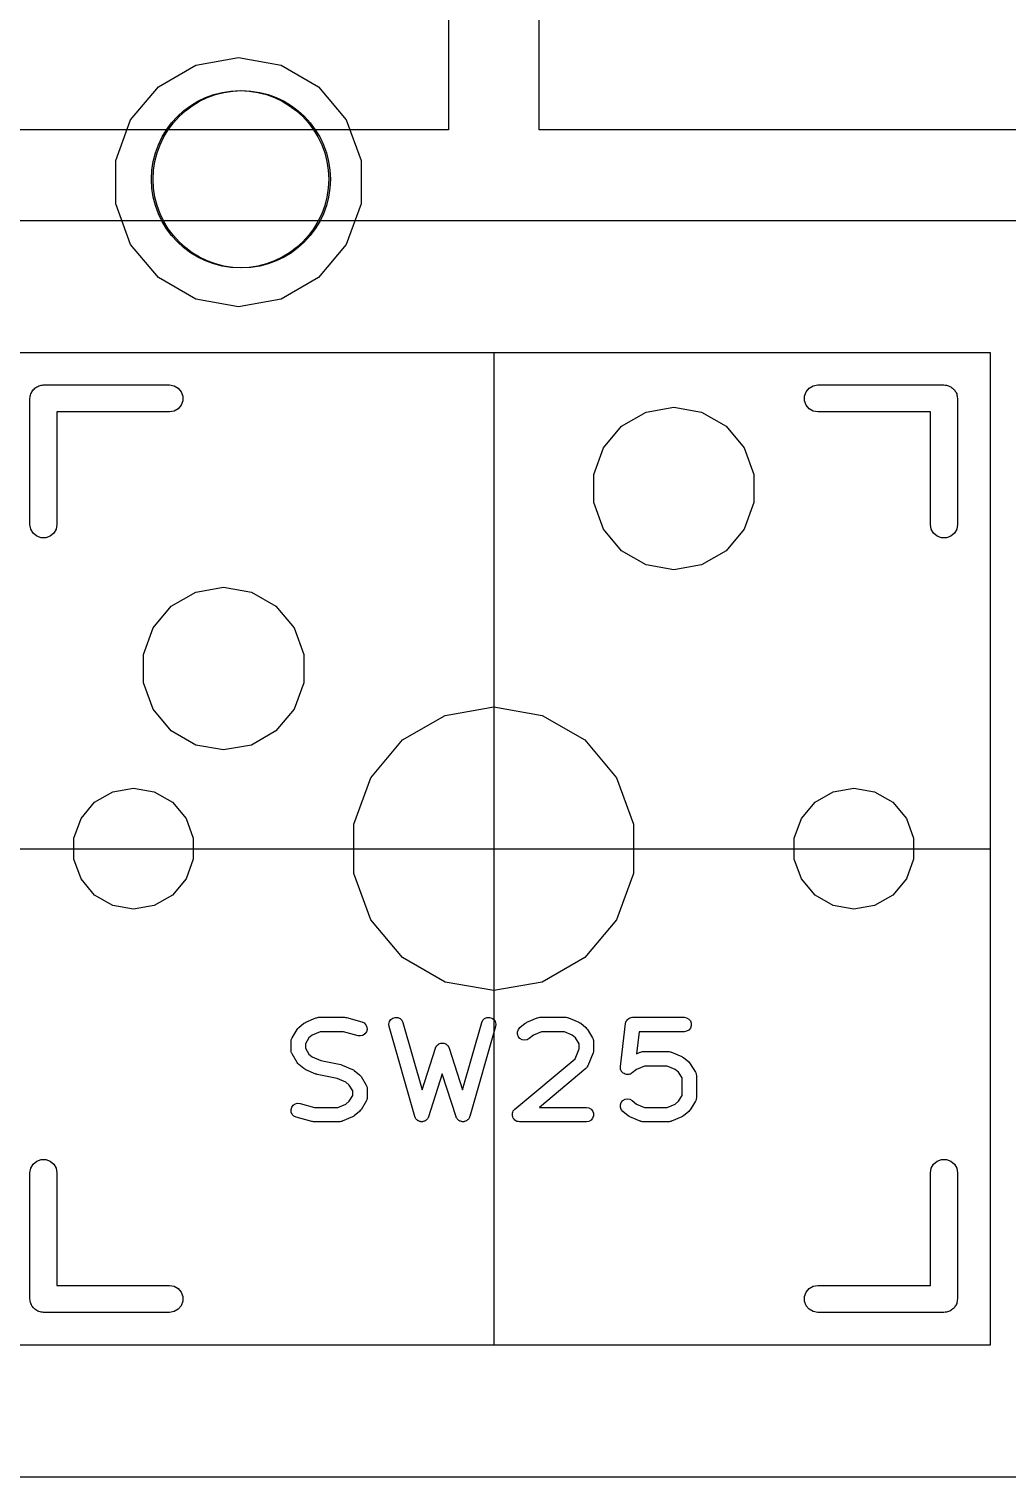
# Model space of a CAD drawing. Header units: millimetres. Extents: x 30 to 728, y -111 to 447.
# Drawn here: x 152.55 to 166.35, y 140.22 to 160.65 of the extents above; entities that cross this region are included whole.
import ezdxf

# ---------------------------------------------------------------- set-up
doc = ezdxf.new("R2010")
doc.units = ezdxf.units.MM
for name, color, linetype in [('BLACK', 7, 'Continuous'), ('プレート', 6, 'Continuous'), ('参照キーキャップ', 7, 'Continuous'), ('寸法', 21, 'Continuous'), ('裏面', 3, 'Continuous')]:
    doc.layers.add(name, color=color, linetype=linetype)
doc.layers.add('補助線', color=4, linetype='Continuous', transparency=0.8)

# ---------------------------------------------------------------- blocks, each defined once
blk = doc.blocks.new('hhskb-F.SilkS')
at = {"layer": 'BLACK'}
for p, q in [((120.771, -68.2543), (121.299, -67.9493)), ((121.299, -67.9493), (121.9, -67.8433)), ((121.9, -67.8433), (122.501, -67.9493)), ((122.501, -67.9493), (123.029, -68.2543)), ((120.379, -68.7217), (120.771, -68.2543)), ((123.029, -68.2543), (123.421, -68.7217)), ((120.17, -69.295), (120.379, -68.7217)), ((123.421, -68.7217), (123.63, -69.295)), ((120.17, -69.905), (120.17, -69.295)), ((123.63, -69.295), (123.63, -69.905)), ((120.379, -70.4783), (120.17, -69.905)), ((123.63, -69.905), (123.421, -70.4783)), ((120.771, -70.9457), (120.379, -70.4783)), ((123.421, -70.4783), (123.029, -70.9457)), ((121.299, -71.2507), (120.771, -70.9457)), ((123.029, -70.9457), (122.501, -71.2507)), ((121.9, -71.3567), (121.299, -71.2507)), ((122.501, -71.2507), (121.9, -71.3567)), ((119.028, -72.5041), (119.042, -72.4957)), ((119.042, -72.4957), (119.055, -72.485)), ((119.055, -72.485), (119.07, -72.4793)), ((119.07, -72.4793), (119.085, -72.471)), ((119.085, -72.471), (119.101, -72.4681)), ((119.101, -72.4681), (119.117, -72.4624)), ((119.117, -72.4624), (119.134, -72.4624)), ((119.134, -72.4624), (119.15, -72.4595)), ((119.15, -72.4595), (120.928, -72.4595)), ((120.928, -72.4595), (120.993, -72.471)), ((120.993, -72.471), (121.05, -72.5041)), ((129.95, -72.5041), (130.007, -72.471)), ((130.007, -72.471), (130.072, -72.4595)), ((130.072, -72.4595), (131.85, -72.4595)), ((131.85, -72.4595), (131.866, -72.4624)), ((131.866, -72.4624), (131.883, -72.4624)), ((131.883, -72.4624), (131.899, -72.4681)), ((131.899, -72.4681), (131.915, -72.471)), ((131.915, -72.471), (131.93, -72.4793)), ((131.93, -72.4793), (131.945, -72.485)), ((131.945, -72.485), (131.958, -72.4957)), ((131.958, -72.4957), (131.972, -72.5041)), ((118.959, -72.65), (118.962, -72.6336)), ((118.959, -74.428), (118.959, -72.65)), ((118.962, -72.6169), (118.968, -72.6013)), ((118.962, -72.6336), (118.962, -72.6169)), ((118.968, -72.6013), (118.971, -72.5848)), ((118.971, -72.5848), (118.979, -72.5704)), ((118.979, -72.5704), (118.985, -72.5547)), ((118.985, -72.5547), (118.996, -72.542)), ((118.996, -72.542), (119.004, -72.5275)), ((119.004, -72.5275), (119.017, -72.5168)), ((119.017, -72.5168), (119.028, -72.5041)), ((121.05, -72.5041), (121.093, -72.5547)), ((121.093, -72.5547), (121.116, -72.6169)), ((121.116, -72.6831), (121.093, -72.7452)), ((121.116, -72.6169), (121.116, -72.6831)), ((129.884, -72.6169), (129.907, -72.5547)), ((129.884, -72.6831), (129.884, -72.6169)), ((129.907, -72.7452), (129.884, -72.6831)), ((129.907, -72.5547), (129.95, -72.5041)), ((131.972, -72.5041), (131.983, -72.5168)), ((131.983, -72.5168), (131.996, -72.5275)), ((131.996, -72.5275), (132.004, -72.542)), ((132.004, -72.542), (132.015, -72.5547)), ((132.015, -72.5547), (132.021, -72.5704)), ((132.021, -72.5704), (132.029, -72.5848)), ((132.029, -72.5848), (132.032, -72.6013)), ((132.032, -72.6013), (132.038, -72.6169)), ((132.038, -72.6169), (132.038, -72.6336)), ((132.038, -72.6336), (132.04, -72.65)), ((132.04, -72.65), (132.04, -74.428)), ((120.928, -72.8405), (119.34, -72.8405)), ((119.34, -72.8405), (119.34, -74.428)), ((120.993, -72.829), (120.928, -72.8405)), ((121.05, -72.7959), (120.993, -72.829)), ((121.093, -72.7452), (121.05, -72.7959)), ((127.302, -73.0411), (127.648, -72.8418)), ((127.648, -72.8418), (128.04, -72.7726)), ((128.04, -72.7726), (128.432, -72.8418)), ((128.432, -72.8418), (128.778, -73.0411)), ((129.95, -72.7959), (129.907, -72.7452)), ((130.007, -72.829), (129.95, -72.7959)), ((130.072, -72.8405), (130.007, -72.829)), ((131.659, -72.8405), (130.072, -72.8405)), ((131.659, -74.428), (131.659, -72.8405)), ((127.046, -73.3463), (127.302, -73.0411)), ((128.778, -73.0411), (129.034, -73.3463)), ((126.91, -73.7208), (127.046, -73.3463)), ((129.034, -73.3463), (129.17, -73.7208)), ((126.91, -74.1192), (126.91, -73.7208)), ((129.17, -73.7208), (129.17, -74.1192)), ((127.046, -74.4937), (126.91, -74.1192)), ((129.17, -74.1192), (129.034, -74.4937)), ((118.971, -74.4932), (118.959, -74.428)), ((119.004, -74.5505), (118.971, -74.4932)), ((119.329, -74.4932), (119.296, -74.5505)), ((119.34, -74.428), (119.329, -74.4932)), ((127.302, -74.7989), (127.046, -74.4937)), ((129.034, -74.4937), (128.778, -74.7989)), ((131.671, -74.4932), (131.659, -74.428)), ((131.704, -74.5505), (131.671, -74.4932)), ((132.029, -74.4932), (131.996, -74.5505)), ((132.04, -74.428), (132.029, -74.4932)), ((119.055, -74.593), (119.004, -74.5505)), ((119.117, -74.6156), (119.055, -74.593)), ((119.183, -74.6156), (119.117, -74.6156)), ((119.245, -74.593), (119.183, -74.6156)), ((119.296, -74.5505), (119.245, -74.593)), ((131.755, -74.593), (131.704, -74.5505)), ((131.817, -74.6156), (131.755, -74.593)), ((131.883, -74.6156), (131.817, -74.6156)), ((131.945, -74.593), (131.883, -74.6156)), ((131.996, -74.5505), (131.945, -74.593)), ((127.648, -74.9982), (127.302, -74.7989)), ((128.778, -74.7989), (128.432, -74.9982)), ((128.04, -75.0674), (127.648, -74.9982)), ((128.432, -74.9982), (128.04, -75.0674)), ((121.298, -75.3818), (121.69, -75.3126)), ((121.69, -75.3126), (122.082, -75.3818)), ((120.952, -75.5811), (121.298, -75.3818)), ((122.082, -75.3818), (122.428, -75.5811)), ((120.696, -75.8863), (120.952, -75.5811)), ((122.428, -75.5811), (122.684, -75.8863)), ((120.56, -76.2608), (120.696, -75.8863)), ((122.684, -75.8863), (122.82, -76.2608)), ((120.56, -76.6592), (120.56, -76.2608)), ((122.82, -76.2608), (122.82, -76.6592)), ((120.696, -77.0337), (120.56, -76.6592)), ((122.82, -76.6592), (122.684, -77.0337)), ((120.952, -77.3389), (120.696, -77.0337)), ((122.684, -77.0337), (122.428, -77.3389)), ((124.213, -77.4667), (124.815, -77.1192)), ((124.815, -77.1192), (125.5, -76.9985)), ((125.5, -76.9985), (126.185, -77.1192)), ((126.185, -77.1192), (126.787, -77.4667)), ((121.298, -77.5382), (120.952, -77.3389)), ((122.428, -77.3389), (122.082, -77.5382)), ((121.69, -77.6074), (121.298, -77.5382)), ((122.082, -77.5382), (121.69, -77.6074)), ((123.767, -77.9992), (124.213, -77.4667)), ((126.787, -77.4667), (127.233, -77.9992)), ((123.529, -78.6524), (123.767, -77.9992)), ((127.233, -77.9992), (127.471, -78.6524)), ((119.871, -78.3457), (120.128, -78.1974)), ((120.128, -78.1974), (120.42, -78.1458)), ((120.42, -78.1458), (120.712, -78.1974)), ((120.712, -78.1974), (120.969, -78.3457)), ((130.031, -78.3457), (130.288, -78.1974)), ((130.288, -78.1974), (130.58, -78.1458)), ((130.58, -78.1458), (130.872, -78.1974)), ((130.872, -78.1974), (131.129, -78.3457)), ((119.68, -78.5729), (119.871, -78.3457)), ((120.969, -78.3457), (121.16, -78.5729)), ((129.84, -78.5729), (130.031, -78.3457)), ((131.129, -78.3457), (131.32, -78.5729)), ((119.579, -78.8517), (119.68, -78.5729)), ((121.16, -78.5729), (121.261, -78.8517)), ((129.739, -78.8517), (129.84, -78.5729)), ((131.32, -78.5729), (131.421, -78.8517)), ((123.529, -79.3476), (123.529, -78.6524)), ((127.471, -78.6524), (127.471, -79.3476)), ((119.579, -79.1483), (119.579, -78.8517)), ((121.261, -78.8517), (121.261, -79.1483)), ((129.739, -79.1483), (129.739, -78.8517)), ((131.421, -78.8517), (131.421, -79.1483)), ((119.68, -79.4271), (119.579, -79.1483)), ((121.261, -79.1483), (121.16, -79.4271)), ((129.84, -79.4271), (129.739, -79.1483)), ((131.421, -79.1483), (131.32, -79.4271)), ((119.871, -79.6543), (119.68, -79.4271)), ((121.16, -79.4271), (120.969, -79.6543)), ((123.767, -80.0008), (123.529, -79.3476)), ((127.471, -79.3476), (127.233, -80.0008)), ((130.031, -79.6543), (129.84, -79.4271)), ((131.32, -79.4271), (131.129, -79.6543)), ((120.128, -79.8026), (119.871, -79.6543)), ((120.42, -79.8541), (120.128, -79.8026)), ((120.712, -79.8026), (120.42, -79.8541)), ((120.969, -79.6543), (120.712, -79.8026)), ((130.288, -79.8026), (130.031, -79.6543)), ((130.58, -79.8541), (130.288, -79.8026)), ((130.872, -79.8026), (130.58, -79.8541)), ((131.129, -79.6543), (130.872, -79.8026)), ((124.213, -80.5332), (123.767, -80.0008)), ((127.233, -80.0008), (126.787, -80.5332)), ((124.815, -80.8808), (124.213, -80.5332)), ((126.787, -80.5332), (126.185, -80.8808)), ((125.5, -81.0015), (124.815, -80.8808)), ((126.185, -80.8808), (125.5, -81.0015)), ((122.75, -81.5224), (122.822, -81.4619)), ((122.822, -81.4619), (122.836, -81.4544)), ((122.836, -81.4544), (122.848, -81.4462)), ((122.848, -81.4462), (122.993, -81.3857)), ((122.993, -81.3857), (122.996, -81.3852)), ((122.996, -81.3852), (122.998, -81.3841)), ((122.998, -81.3841), (123.013, -81.3814)), ((123.013, -81.3814), (123.028, -81.378)), ((123.028, -81.378), (123.03, -81.3783)), ((123.03, -81.3783), (123.033, -81.3779)), ((123.033, -81.3779), (123.395, -81.3779)), ((123.395, -81.3779), (123.409, -81.3803)), ((123.409, -81.3803), (123.423, -81.3816)), ((123.423, -81.3816), (123.64, -81.4421)), ((123.64, -81.4421), (123.672, -81.4573)), ((123.672, -81.4573), (123.697, -81.4825)), ((123.697, -81.4825), (123.712, -81.5146)), ((124.02, -81.4723), (124.028, -81.4381)), ((124.023, -81.5074), (124.02, -81.4723)), ((124.028, -81.4381), (124.048, -81.4089)), ((124.048, -81.4089), (124.077, -81.3882)), ((124.077, -81.3882), (124.111, -81.3785)), ((124.111, -81.3785), (124.146, -81.381)), ((124.146, -81.381), (124.178, -81.3953)), ((124.178, -81.3953), (124.203, -81.4199)), ((124.203, -81.4199), (124.219, -81.4516)), ((124.219, -81.4516), (124.49, -82.399)), ((125.059, -82.399), (125.33, -81.4516)), ((125.33, -81.4516), (125.345, -81.4199)), ((125.345, -81.4199), (125.371, -81.3953)), ((125.371, -81.3953), (125.403, -81.381)), ((125.403, -81.381), (125.438, -81.3785)), ((125.438, -81.3785), (125.472, -81.3882)), ((125.472, -81.3882), (125.5, -81.4089)), ((125.5, -81.4089), (125.52, -81.4381)), ((125.52, -81.4381), (125.529, -81.4723)), ((125.529, -81.4723), (125.525, -81.5074)), ((125.87, -81.5224), (125.943, -81.4619)), ((125.943, -81.4619), (125.956, -81.4544)), ((125.956, -81.4544), (125.969, -81.4462)), ((125.969, -81.4462), (126.114, -81.3857)), ((126.114, -81.3857), (126.116, -81.3852)), ((126.116, -81.3852), (126.118, -81.3841)), ((126.118, -81.3841), (126.134, -81.3814)), ((126.134, -81.3814), (126.148, -81.378)), ((126.148, -81.378), (126.151, -81.3783)), ((126.151, -81.3783), (126.153, -81.3779)), ((126.153, -81.3779), (126.516, -81.3779)), ((126.516, -81.3779), (126.518, -81.3783)), ((126.518, -81.3783), (126.521, -81.378)), ((126.521, -81.378), (126.536, -81.3814)), ((126.536, -81.3814), (126.551, -81.3841)), ((126.551, -81.3841), (126.553, -81.3852)), ((126.553, -81.3852), (126.555, -81.3857)), ((126.555, -81.3857), (126.7, -81.4462)), ((126.7, -81.4462), (126.713, -81.4544)), ((126.713, -81.4544), (126.726, -81.4619)), ((126.726, -81.4619), (126.799, -81.5224)), ((127.286, -82.0722), (127.359, -81.4674)), ((127.359, -81.4619), (127.364, -81.4479)), ((127.359, -81.4647), (127.359, -81.4619)), ((127.359, -81.4674), (127.359, -81.4647)), ((127.364, -81.4479), (127.369, -81.4336)), ((127.369, -81.4336), (127.37, -81.4314)), ((127.37, -81.4314), (127.371, -81.4287)), ((127.371, -81.4287), (127.381, -81.4173)), ((127.381, -81.4173), (127.39, -81.4054)), ((127.39, -81.4054), (127.392, -81.4039)), ((127.392, -81.4039), (127.394, -81.4017)), ((127.394, -81.4017), (127.407, -81.3943)), ((127.407, -81.3943), (127.419, -81.3861)), ((127.419, -81.3861), (127.422, -81.3855)), ((127.422, -81.3855), (127.425, -81.3841)), ((127.425, -81.3841), (127.439, -81.3815)), ((127.439, -81.3815), (127.454, -81.3781)), ((127.454, -81.3781), (127.457, -81.3784)), ((127.457, -81.3784), (127.459, -81.3779)), ((127.459, -81.3779), (128.185, -81.3779)), ((128.185, -81.3779), (128.22, -81.3841)), ((128.22, -81.3841), (128.25, -81.4017)), ((128.25, -81.4017), (128.273, -81.4287)), ((128.273, -81.4287), (128.285, -81.4619)), ((128.285, -81.4619), (128.285, -81.4972)), ((122.645, -81.6946), (122.647, -81.6867)), ((122.647, -81.6867), (122.652, -81.6782)), ((122.652, -81.6782), (122.655, -81.6692)), ((122.655, -81.6692), (122.728, -81.5482)), ((122.728, -81.5482), (122.739, -81.5354)), ((122.739, -81.5354), (122.75, -81.5224)), ((122.893, -81.6675), (122.844, -81.7496)), ((122.941, -81.6279), (122.893, -81.6675)), ((123.053, -81.5811), (122.941, -81.6279)), ((123.382, -81.5811), (123.053, -81.5811)), ((123.586, -81.6379), (123.382, -81.5811)), ((123.621, -81.6413), (123.586, -81.6379)), ((123.655, -81.6325), (123.621, -81.6413)), ((123.684, -81.6125), (123.655, -81.6325)), ((123.705, -81.5838), (123.684, -81.6125)), ((123.714, -81.5498), (123.705, -81.5838)), ((123.712, -81.5146), (123.714, -81.5498)), ((124.386, -82.7774), (124.023, -81.5074)), ((125.525, -81.5074), (125.162, -82.7774)), ((125.835, -81.5825), (125.848, -81.5494)), ((125.835, -81.6178), (125.835, -81.5825)), ((125.847, -81.651), (125.835, -81.6178)), ((125.87, -81.6781), (125.847, -81.651)), ((125.848, -81.5494), (125.87, -81.5224)), ((125.9, -81.6958), (125.87, -81.6781)), ((126, -81.6785), (125.97, -81.6961)), ((126.061, -81.6279), (126, -81.6785)), ((126.173, -81.5811), (126.061, -81.6279)), ((126.496, -81.5811), (126.173, -81.5811)), ((126.608, -81.6279), (126.496, -81.5811)), ((126.655, -81.6675), (126.608, -81.6279)), ((126.705, -81.7496), (126.655, -81.6675)), ((126.799, -81.5224), (126.81, -81.5354)), ((126.81, -81.5354), (126.821, -81.5482)), ((126.821, -81.5482), (126.893, -81.6692)), ((126.893, -81.6692), (126.897, -81.6782)), ((126.897, -81.6782), (126.902, -81.6867)), ((126.902, -81.6867), (126.903, -81.6946)), ((127.55, -81.5811), (127.512, -81.8917)), ((128.185, -81.5811), (127.55, -81.5811)), ((128.22, -81.575), (128.185, -81.5811)), ((128.25, -81.5574), (128.22, -81.575)), ((128.273, -81.5303), (128.25, -81.5574)), ((128.285, -81.4972), (128.273, -81.5303)), ((122.641, -81.7214), (122.642, -81.7118)), ((122.641, -81.8424), (122.641, -81.7214)), ((122.642, -81.852), (122.641, -81.8424)), ((122.642, -81.7118), (122.643, -81.7021)), ((122.643, -81.8617), (122.642, -81.852)), ((122.643, -81.7021), (122.645, -81.6946)), ((122.645, -81.8692), (122.643, -81.8617)), ((122.647, -81.8771), (122.645, -81.8692)), ((122.652, -81.8856), (122.647, -81.8771)), ((122.655, -81.8947), (122.652, -81.8856)), ((122.728, -82.0156), (122.655, -81.8947)), ((122.844, -81.7496), (122.844, -81.8142)), ((122.844, -81.8142), (122.893, -81.8963)), ((124.49, -82.399), (124.678, -81.8114)), ((124.678, -81.8114), (124.679, -81.8078)), ((124.679, -81.8078), (124.68, -81.8039)), ((124.68, -81.8039), (124.688, -81.7923)), ((124.688, -81.7923), (124.694, -81.7802)), ((124.694, -81.7802), (124.697, -81.7775)), ((124.697, -81.7775), (124.699, -81.7741)), ((124.699, -81.7741), (124.71, -81.7657)), ((124.71, -81.7657), (124.72, -81.7565)), ((124.72, -81.7565), (124.724, -81.7549)), ((124.724, -81.7549), (124.727, -81.7525)), ((124.727, -81.7525), (124.74, -81.7483)), ((124.74, -81.7483), (124.753, -81.7431)), ((124.753, -81.7431), (124.757, -81.7429)), ((124.757, -81.7429), (124.761, -81.7417)), ((124.761, -81.7417), (124.774, -81.7422)), ((124.774, -81.7422), (124.788, -81.7417)), ((124.788, -81.7417), (124.792, -81.7429)), ((124.792, -81.7429), (124.796, -81.7431)), ((124.796, -81.7431), (124.809, -81.7483)), ((124.809, -81.7483), (124.822, -81.7525)), ((124.822, -81.7525), (124.825, -81.7549)), ((124.825, -81.7549), (124.829, -81.7565)), ((124.829, -81.7565), (124.839, -81.7657)), ((124.839, -81.7657), (124.849, -81.7741)), ((124.849, -81.7741), (124.852, -81.7775)), ((124.852, -81.7775), (124.855, -81.7802)), ((124.855, -81.7802), (124.861, -81.7923)), ((124.861, -81.7923), (124.868, -81.8039)), ((124.868, -81.8039), (124.869, -81.8078)), ((124.869, -81.8078), (124.871, -81.8114)), ((124.871, -81.8114), (125.059, -82.399)), ((125.935, -81.7021), (125.9, -81.6958)), ((125.97, -81.6961), (125.935, -81.7021)), ((126.649, -81.9622), (126.705, -81.8228)), ((126.705, -81.8228), (126.705, -81.7496)), ((126.901, -81.8801), (126.828, -82.0615)), ((126.902, -81.8771), (126.901, -81.8785)), ((126.901, -81.8785), (126.901, -81.8801)), ((126.905, -81.8613), (126.902, -81.8771)), ((126.903, -81.6946), (126.906, -81.7021)), ((126.908, -81.8456), (126.905, -81.8613)), ((126.906, -81.7021), (126.906, -81.7118)), ((126.906, -81.7118), (126.908, -81.7214)), ((126.908, -81.7214), (126.908, -81.8424)), ((126.908, -81.8424), (126.908, -81.844)), ((126.908, -81.844), (126.908, -81.8456)), ((127.512, -81.8917), (127.565, -81.8695)), ((127.565, -81.8695), (127.568, -81.869)), ((127.568, -81.869), (127.57, -81.8679)), ((127.57, -81.8679), (127.585, -81.8652)), ((127.585, -81.8652), (127.6, -81.8618)), ((127.6, -81.8618), (127.602, -81.8621)), ((127.602, -81.8621), (127.605, -81.8617)), ((127.605, -81.8617), (127.967, -81.8617)), ((127.967, -81.8617), (127.97, -81.8621)), ((127.97, -81.8621), (127.972, -81.8618)), ((127.972, -81.8618), (127.987, -81.8652)), ((127.987, -81.8652), (128.002, -81.8679)), ((128.002, -81.8679), (128.004, -81.869)), ((128.004, -81.869), (128.007, -81.8695)), ((128.007, -81.8695), (128.152, -81.93)), ((122.739, -82.0284), (122.728, -82.0156)), ((122.75, -82.0414), (122.739, -82.0284)), ((122.822, -82.1019), (122.75, -82.0414)), ((122.893, -81.8963), (122.941, -81.9359)), ((122.941, -81.9359), (123.063, -81.9868)), ((123.063, -81.9868), (123.344, -82.0453)), ((123.344, -82.0453), (123.353, -82.0489)), ((123.353, -82.0489), (123.362, -82.051)), ((123.362, -82.051), (123.507, -82.1115)), ((125.798, -82.6715), (126.649, -81.9622)), ((126.804, -82.0962), (126.799, -82.1019)), ((126.809, -82.0915), (126.804, -82.0962)), ((126.815, -82.0828), (126.809, -82.0915)), ((126.822, -82.0749), (126.815, -82.0828)), ((126.824, -82.0679), (126.822, -82.0749)), ((126.828, -82.0615), (126.824, -82.0679)), ((127.287, -82.0869), (127.286, -82.0722)), ((127.287, -82.1016), (127.287, -82.0869)), ((127.625, -82.0649), (127.513, -82.1117)), ((127.947, -82.0649), (127.625, -82.0649)), ((128.059, -82.1117), (127.947, -82.0649)), ((128.152, -81.93), (128.164, -81.9382)), ((128.164, -81.9382), (128.178, -81.9458)), ((128.178, -81.9458), (128.25, -82.0062)), ((128.25, -82.0062), (128.261, -82.0192)), ((128.261, -82.0192), (128.272, -82.032)), ((128.272, -82.032), (128.345, -82.153)), ((122.836, -82.1094), (122.822, -82.1019)), ((122.848, -82.1176), (122.836, -82.1094)), ((122.993, -82.1781), (122.848, -82.1176)), ((123.003, -82.1802), (122.993, -82.1781)), ((123.012, -82.1837), (123.003, -82.1802)), ((123.293, -82.2423), (123.012, -82.1837)), ((123.415, -82.2931), (123.293, -82.2423)), ((123.462, -82.3327), (123.415, -82.2931)), ((123.507, -82.1115), (123.52, -82.1196)), ((123.52, -82.1196), (123.533, -82.1272)), ((123.533, -82.1272), (123.606, -82.1877)), ((123.606, -82.1877), (123.617, -82.2006)), ((123.617, -82.2006), (123.628, -82.2134)), ((123.628, -82.2134), (123.7, -82.3344)), ((124.774, -82.1757), (124.581, -82.7805)), ((124.968, -82.7805), (124.774, -82.1757)), ((126.799, -82.1019), (126.143, -82.6479)), ((127.288, -82.1044), (127.287, -82.1016)), ((127.288, -82.1074), (127.288, -82.1044)), ((127.294, -82.1209), (127.288, -82.1074)), ((127.299, -82.1348), (127.294, -82.1209)), ((127.301, -82.1371), (127.299, -82.1348)), ((127.302, -82.1399), (127.301, -82.1371)), ((127.312, -82.1506), (127.302, -82.1399)), ((127.321, -82.1619), (127.312, -82.1506)), ((127.324, -82.1634), (127.321, -82.1619)), ((127.326, -82.1656), (127.324, -82.1634)), ((127.339, -82.1722), (127.326, -82.1656)), ((127.352, -82.1796), (127.339, -82.1722)), ((127.355, -82.1802), (127.352, -82.1796)), ((127.357, -82.1815), (127.355, -82.1802)), ((127.372, -82.1833), (127.357, -82.1815)), ((127.387, -82.1859), (127.372, -82.1833)), ((127.389, -82.1854), (127.387, -82.1859)), ((127.392, -82.1857), (127.389, -82.1854)), ((127.407, -82.1824), (127.392, -82.1857)), ((127.421, -82.1799), (127.407, -82.1824)), ((127.424, -82.1784), (127.421, -82.1799)), ((127.427, -82.1777), (127.424, -82.1784)), ((127.439, -82.1697), (127.427, -82.1777)), ((127.452, -82.1623), (127.439, -82.1697)), ((127.513, -82.1117), (127.452, -82.1623)), ((128.107, -82.1513), (128.059, -82.1117)), ((128.156, -82.2334), (128.107, -82.1513)), ((128.156, -82.4795), (128.156, -82.2334)), ((128.345, -82.153), (128.348, -82.1621)), ((128.348, -82.1621), (128.353, -82.1705)), ((128.353, -82.1705), (128.355, -82.1784)), ((128.355, -82.1784), (128.357, -82.1859)), ((128.357, -82.1859), (128.358, -82.1956)), ((128.358, -82.1956), (128.359, -82.2052)), ((128.359, -82.2052), (128.359, -82.5076)), ((123.512, -82.4148), (123.462, -82.3327)), ((123.462, -82.5615), (123.512, -82.4795)), ((123.512, -82.4795), (123.512, -82.4148)), ((123.7, -82.3344), (123.704, -82.3435)), ((123.704, -82.3435), (123.709, -82.3519)), ((123.709, -82.3519), (123.71, -82.3598)), ((123.71, -82.3598), (123.713, -82.3673)), ((123.713, -82.3673), (123.713, -82.3771)), ((123.713, -82.3771), (123.715, -82.3867)), ((123.715, -82.3867), (123.715, -82.5076)), ((128.107, -82.5615), (128.156, -82.4795)), ((122.641, -82.6793), (122.651, -82.6453)), ((122.644, -82.7144), (122.641, -82.6793)), ((122.651, -82.6453), (122.671, -82.6166)), ((122.671, -82.6166), (122.7, -82.5966)), ((122.7, -82.5966), (122.734, -82.5878)), ((122.734, -82.5878), (122.769, -82.5912)), ((122.769, -82.5912), (122.974, -82.6479)), ((122.974, -82.6479), (123.303, -82.6479)), ((123.303, -82.6479), (123.415, -82.6012)), ((123.415, -82.6012), (123.462, -82.5615)), ((123.606, -82.7066), (123.533, -82.7671)), ((123.617, -82.6937), (123.606, -82.7066)), ((123.628, -82.6808), (123.617, -82.6937)), ((123.7, -82.5599), (123.628, -82.6808)), ((123.704, -82.5508), (123.7, -82.5599)), ((123.709, -82.5424), (123.704, -82.5508)), ((123.71, -82.5344), (123.709, -82.5424)), ((123.713, -82.5269), (123.71, -82.5344)), ((123.715, -82.5076), (123.713, -82.5172)), ((123.713, -82.5172), (123.713, -82.5269)), ((125.769, -82.7151), (125.775, -82.6987)), ((125.775, -82.6984), (125.786, -82.685)), ((125.775, -82.6986), (125.775, -82.6984)), ((125.775, -82.6987), (125.775, -82.6986)), ((125.786, -82.685), (125.798, -82.6717)), ((125.798, -82.6716), (125.798, -82.6715)), ((125.798, -82.6717), (125.798, -82.6716)), ((126.143, -82.6479), (126.806, -82.6479)), ((126.806, -82.6479), (126.841, -82.6541)), ((126.841, -82.6541), (126.872, -82.6717)), ((126.872, -82.6717), (126.894, -82.6987)), ((126.894, -82.6987), (126.906, -82.7319)), ((127.287, -82.6113), (127.299, -82.5781)), ((127.287, -82.6466), (127.287, -82.6113)), ((127.299, -82.6797), (127.287, -82.6466)), ((127.299, -82.5781), (127.321, -82.551)), ((127.322, -82.7066), (127.299, -82.6797)), ((127.321, -82.551), (127.352, -82.5332)), ((127.394, -82.7671), (127.322, -82.7066)), ((127.352, -82.5332), (127.387, -82.527)), ((127.387, -82.527), (127.421, -82.533)), ((127.421, -82.533), (127.452, -82.5505)), ((127.452, -82.5505), (127.513, -82.6012)), ((127.513, -82.6012), (127.625, -82.6479)), ((127.625, -82.6479), (127.947, -82.6479)), ((127.947, -82.6479), (128.059, -82.6012)), ((128.059, -82.6012), (128.107, -82.5615)), ((128.25, -82.7066), (128.178, -82.7671)), ((128.261, -82.6937), (128.25, -82.7066)), ((128.272, -82.6808), (128.261, -82.6937)), ((128.345, -82.5599), (128.272, -82.6808)), ((128.348, -82.5508), (128.345, -82.5599)), ((128.353, -82.5424), (128.348, -82.5508)), ((128.355, -82.5344), (128.353, -82.5424)), ((128.357, -82.5269), (128.355, -82.5344)), ((128.358, -82.5172), (128.357, -82.5269)), ((128.359, -82.5076), (128.358, -82.5172)), ((122.659, -82.7466), (122.644, -82.7144)), ((122.683, -82.7717), (122.659, -82.7466)), ((122.715, -82.7869), (122.683, -82.7717)), ((122.933, -82.8474), (122.715, -82.7869)), ((122.946, -82.8487), (122.933, -82.8474)), ((122.96, -82.8511), (122.946, -82.8487)), ((123.323, -82.8511), (122.96, -82.8511)), ((123.325, -82.8507), (123.323, -82.8511)), ((123.328, -82.851), (123.325, -82.8507)), ((123.342, -82.8477), (123.328, -82.851)), ((123.358, -82.845), (123.342, -82.8477)), ((123.36, -82.8438), (123.358, -82.845)), ((123.362, -82.8433), (123.36, -82.8438)), ((123.507, -82.7828), (123.362, -82.8433)), ((123.52, -82.7746), (123.507, -82.7828)), ((123.533, -82.7671), (123.52, -82.7746)), ((124.389, -82.7825), (124.386, -82.7774)), ((124.39, -82.788), (124.389, -82.7825)), ((124.396, -82.7983), (124.39, -82.788)), ((124.402, -82.8092), (124.396, -82.7983)), ((124.406, -82.8131), (124.402, -82.8092)), ((124.409, -82.8178), (124.406, -82.8131)), ((124.418, -82.8253), (124.409, -82.8178)), ((124.427, -82.8337), (124.418, -82.8253)), ((124.432, -82.836), (124.427, -82.8337)), ((124.437, -82.8394), (124.432, -82.836)), ((124.448, -82.8431), (124.437, -82.8394)), ((124.459, -82.8481), (124.448, -82.8431)), ((124.465, -82.8485), (124.459, -82.8481)), ((124.47, -82.8502), (124.465, -82.8485)), ((124.482, -82.8497), (124.47, -82.8502)), ((124.495, -82.8506), (124.482, -82.8497)), ((124.5, -82.849), (124.495, -82.8506)), ((124.506, -82.8488), (124.5, -82.849)), ((124.517, -82.8442), (124.506, -82.8488)), ((124.528, -82.8409), (124.517, -82.8442)), ((124.533, -82.8376), (124.528, -82.8409)), ((124.538, -82.8354), (124.533, -82.8376)), ((124.547, -82.8273), (124.538, -82.8354)), ((124.557, -82.8202), (124.547, -82.8273)), ((124.56, -82.8155), (124.557, -82.8202)), ((124.564, -82.8117), (124.56, -82.8155)), ((124.57, -82.801), (124.564, -82.8117)), ((124.577, -82.7909), (124.57, -82.801)), ((124.578, -82.7855), (124.577, -82.7909)), ((124.581, -82.7805), (124.578, -82.7855)), ((124.97, -82.7855), (124.968, -82.7805)), ((124.972, -82.7909), (124.97, -82.7855)), ((124.979, -82.801), (124.972, -82.7909)), ((124.984, -82.8117), (124.979, -82.801)), ((124.988, -82.8155), (124.984, -82.8117)), ((124.992, -82.8202), (124.988, -82.8155)), ((125.001, -82.8273), (124.992, -82.8202)), ((125.01, -82.8354), (125.001, -82.8273)), ((125.016, -82.8376), (125.01, -82.8354)), ((125.02, -82.8409), (125.016, -82.8376)), ((125.032, -82.8442), (125.02, -82.8409)), ((125.043, -82.8488), (125.032, -82.8442)), ((125.049, -82.849), (125.043, -82.8488)), ((125.054, -82.8506), (125.049, -82.849)), ((125.066, -82.8497), (125.054, -82.8506)), ((125.078, -82.8502), (125.066, -82.8497)), ((125.084, -82.8485), (125.078, -82.8502)), ((125.089, -82.8481), (125.084, -82.8485)), ((125.1, -82.8431), (125.089, -82.8481)), ((125.112, -82.8394), (125.1, -82.8431)), ((125.116, -82.836), (125.112, -82.8394)), ((125.121, -82.8337), (125.116, -82.836)), ((125.13, -82.8253), (125.121, -82.8337)), ((125.14, -82.8178), (125.13, -82.8253)), ((125.143, -82.8131), (125.14, -82.8178)), ((125.147, -82.8092), (125.143, -82.8131)), ((125.152, -82.7983), (125.147, -82.8092)), ((125.159, -82.788), (125.152, -82.7983)), ((125.16, -82.7825), (125.159, -82.788)), ((125.162, -82.7774), (125.16, -82.7825)), ((125.763, -82.7315), (125.769, -82.7151)), ((125.763, -82.7317), (125.763, -82.7315)), ((125.763, -82.7319), (125.763, -82.7317)), ((125.763, -82.7492), (125.763, -82.7319)), ((125.763, -82.7668), (125.763, -82.7492)), ((125.763, -82.767), (125.763, -82.7668)), ((125.763, -82.7672), (125.763, -82.767)), ((125.769, -82.7835), (125.763, -82.7672)), ((125.775, -82.8), (125.769, -82.7835)), ((125.775, -82.8002), (125.775, -82.8)), ((125.775, -82.8003), (125.775, -82.8002)), ((125.786, -82.8138), (125.775, -82.8003)), ((125.797, -82.8271), (125.786, -82.8138)), ((125.797, -82.8272), (125.797, -82.8271)), ((125.798, -82.8274), (125.797, -82.8272)), ((125.813, -82.8361), (125.798, -82.8274)), ((125.828, -82.8449), (125.813, -82.8361)), ((125.828, -82.845), (125.828, -82.8449)), ((125.828, -82.8449), (125.828, -82.8449)), ((125.845, -82.8481), (125.828, -82.845)), ((125.863, -82.8511), (125.845, -82.8481)), ((126.806, -82.8511), (125.863, -82.8511)), ((125.863, -82.8511), (125.863, -82.8511)), ((125.863, -82.8511), (125.863, -82.8511)), ((126.841, -82.845), (126.806, -82.8511)), ((126.872, -82.8274), (126.841, -82.845)), ((126.894, -82.8003), (126.872, -82.8274)), ((126.906, -82.7672), (126.894, -82.8003)), ((126.906, -82.7319), (126.906, -82.7672)), ((127.408, -82.7746), (127.394, -82.7671)), ((127.42, -82.7828), (127.408, -82.7746)), ((127.565, -82.8433), (127.42, -82.7828)), ((127.568, -82.8438), (127.565, -82.8433)), ((127.57, -82.845), (127.568, -82.8438)), ((127.585, -82.8477), (127.57, -82.845)), ((127.6, -82.851), (127.585, -82.8477)), ((127.602, -82.8507), (127.6, -82.851)), ((127.605, -82.8511), (127.602, -82.8507)), ((127.967, -82.8511), (127.605, -82.8511)), ((127.97, -82.8507), (127.967, -82.8511)), ((127.972, -82.851), (127.97, -82.8507)), ((127.987, -82.8477), (127.972, -82.851)), ((128.002, -82.845), (127.987, -82.8477)), ((128.004, -82.8438), (128.002, -82.845)), ((128.007, -82.8433), (128.004, -82.8438)), ((128.152, -82.7828), (128.007, -82.8433)), ((128.164, -82.7746), (128.152, -82.7828)), ((128.178, -82.7671), (128.164, -82.7746)), ((118.959, -83.572), (118.971, -83.5068)), ((118.971, -83.5068), (119.004, -83.4495)), ((119.004, -83.4495), (119.055, -83.407)), ((119.055, -83.407), (119.117, -83.3844)), ((119.117, -83.3844), (119.183, -83.3844)), ((119.183, -83.3844), (119.245, -83.407)), ((119.245, -83.407), (119.296, -83.4495)), ((119.296, -83.4495), (119.329, -83.5068)), ((119.329, -83.5068), (119.34, -83.572)), ((131.659, -83.572), (131.671, -83.5068)), ((131.671, -83.5068), (131.704, -83.4495)), ((131.704, -83.4495), (131.755, -83.407)), ((131.755, -83.407), (131.817, -83.3844)), ((131.817, -83.3844), (131.883, -83.3844)), ((131.883, -83.3844), (131.945, -83.407)), ((131.945, -83.407), (131.996, -83.4495)), ((131.996, -83.4495), (132.029, -83.5068)), ((132.029, -83.5068), (132.04, -83.572)), ((118.959, -85.35), (118.959, -83.572)), ((119.34, -83.572), (119.34, -85.1595)), ((131.659, -85.1595), (131.659, -83.572)), ((132.04, -83.572), (132.04, -85.35)), ((119.34, -85.1595), (120.928, -85.1595)), ((120.928, -85.1595), (120.993, -85.171)), ((130.007, -85.171), (130.072, -85.1595)), ((130.072, -85.1595), (131.659, -85.1595)), ((118.962, -85.3664), (118.959, -85.35)), ((118.962, -85.3831), (118.962, -85.3664)), ((120.993, -85.171), (121.05, -85.2041)), ((121.05, -85.2041), (121.093, -85.2548)), ((121.093, -85.2548), (121.116, -85.3169)), ((121.116, -85.3169), (121.116, -85.3831)), ((129.884, -85.3169), (129.907, -85.2548)), ((129.884, -85.3831), (129.884, -85.3169)), ((129.907, -85.2548), (129.95, -85.2041)), ((129.95, -85.2041), (130.007, -85.171)), ((132.04, -85.35), (132.038, -85.3664)), ((132.038, -85.3664), (132.038, -85.3831)), ((118.968, -85.3987), (118.962, -85.3831)), ((118.971, -85.4152), (118.968, -85.3987)), ((118.979, -85.4296), (118.971, -85.4152)), ((118.985, -85.4453), (118.979, -85.4296)), ((118.996, -85.458), (118.985, -85.4453)), ((119.004, -85.4725), (118.996, -85.458)), ((119.017, -85.4832), (119.004, -85.4725)), ((119.028, -85.4959), (119.017, -85.4832)), ((119.042, -85.5043), (119.028, -85.4959)), ((119.055, -85.515), (119.042, -85.5043)), ((119.07, -85.5207), (119.055, -85.515)), ((119.085, -85.529), (119.07, -85.5207)), ((119.101, -85.5319), (119.085, -85.529)), ((119.117, -85.5376), (119.101, -85.5319)), ((119.134, -85.5376), (119.117, -85.5376)), ((119.15, -85.5405), (119.134, -85.5376)), ((120.928, -85.5405), (119.15, -85.5405)), ((120.993, -85.529), (120.928, -85.5405)), ((121.05, -85.4959), (120.993, -85.529)), ((121.093, -85.4453), (121.05, -85.4959)), ((121.116, -85.3831), (121.093, -85.4453)), ((129.907, -85.4453), (129.884, -85.3831)), ((129.95, -85.4959), (129.907, -85.4453)), ((130.007, -85.529), (129.95, -85.4959)), ((130.072, -85.5405), (130.007, -85.529)), ((131.85, -85.5405), (130.072, -85.5405)), ((131.866, -85.5376), (131.85, -85.5405)), ((131.883, -85.5376), (131.866, -85.5376)), ((131.899, -85.5319), (131.883, -85.5376)), ((131.915, -85.529), (131.899, -85.5319)), ((131.93, -85.5207), (131.915, -85.529)), ((131.945, -85.515), (131.93, -85.5207)), ((131.958, -85.5043), (131.945, -85.515)), ((131.972, -85.4959), (131.958, -85.5043)), ((131.983, -85.4832), (131.972, -85.4959)), ((131.996, -85.4725), (131.983, -85.4832)), ((132.004, -85.458), (131.996, -85.4725)), ((132.015, -85.4453), (132.004, -85.458)), ((132.021, -85.4296), (132.015, -85.4453)), ((132.029, -85.4152), (132.021, -85.4296)), ((132.032, -85.3987), (132.029, -85.4152)), ((132.038, -85.3831), (132.032, -85.3987))]:
    blk.add_line(p, q, dxfattribs=at)

msp = doc.modelspace()

# ---------------------------------------------------------------- linework, layer by layer
at = {"layer": 'プレート'}
msp.add_lwpolyline([(152.108, 142.086), (152.108, 156.086), (166.108, 156.086), (166.108, 142.086)], close=True, dxfattribs=at)
msp.add_circle((155.555, 158.528), 1.25, dxfattribs=at)
at = {"layer": '参照キーキャップ', "color": 7}
for points in [[(140.747, 176.947), (158.469, 176.947), (158.469, 159.225), (140.747, 159.225), (140.747, 176.947)], [(159.747, 176.947), (177.469, 176.947), (177.469, 159.225), (159.747, 159.225), (159.747, 176.947)], [(150.247, 157.947), (167.969, 157.947), (167.969, 140.225), (150.247, 140.225), (150.247, 157.947)]]:
    msp.add_lwpolyline(points, close=True, dxfattribs=at)
for points in [[(159.108, 150.086), (159.108, 148.086)], [(158.108, 149.086), (160.108, 149.086), (160.108, 149.086), (160.108, 149.086)]]:
    msp.add_lwpolyline(points, dxfattribs=at)
at = {"layer": '裏面'}
msp.add_circle((155.53, 158.528), 1.25, dxfattribs=at)
at = {"layer": '補助線'}
for p, q in [((159.108, 156.086), (159.108, 142.086)), ((152.108, 149.086), (166.108, 149.086))]:
    msp.add_line(p, q, dxfattribs=at)

# ---------------------------------------------------------------- block references
at = {"layer": '寸法', "linetype": 'ByBlock'}
msp.add_blockref('hhskb-F.SilkS', (33.608, 228.086), dxfattribs=at)

doc.saveas('drawing.dxf')
